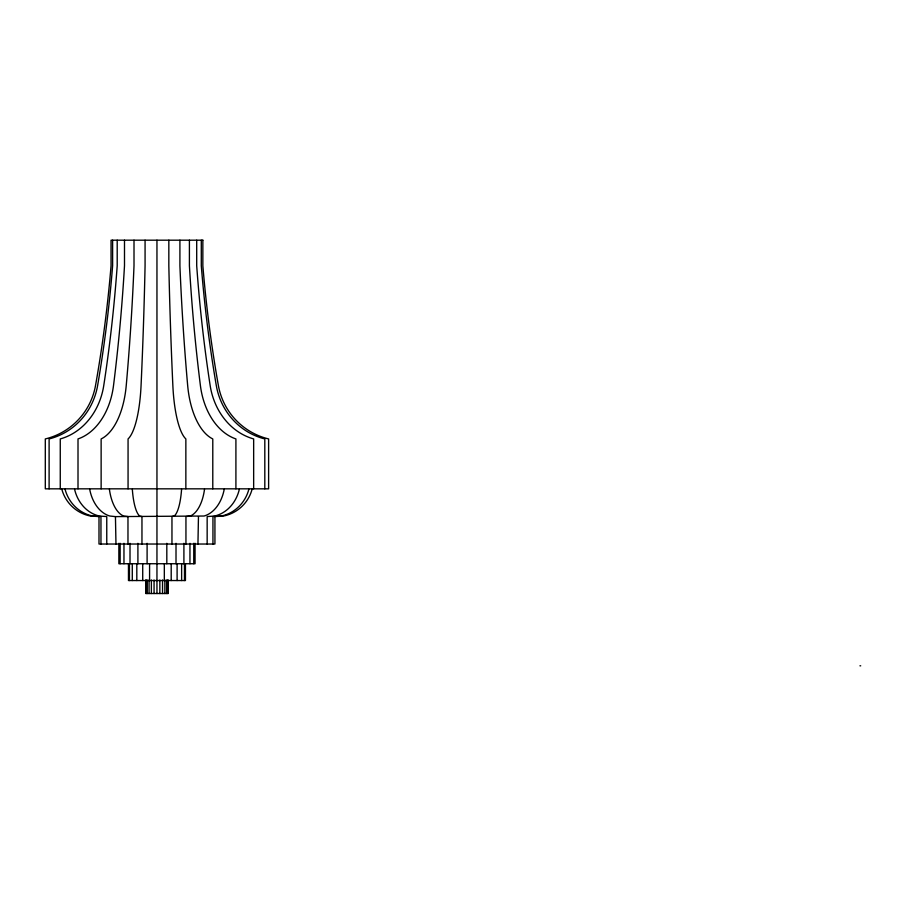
<?xml version="1.0" encoding="UTF-8"?>
<svg xmlns="http://www.w3.org/2000/svg" width="906" height="906" viewBox="0 0 906 906"><rect width="100%" height="100%" fill="white"/><g stroke="black" fill="none" stroke-linecap="round" stroke-linejoin="round"><path stroke-width="1.36" d="M89.694 489.274A37.123 26.251 -90 0 0 109.841 516.024L115.447 516.613L204.077 516.024A37.123 26.251 -90 0 0 224.224 489.274M115.447 516.613L115.968 544.03M859.953 665.808L860.7 665.808M198.459 516.613L197.95 544.03M264.812 488.832L264.812 438.934A67.021 64.734 90 0 1 216.296 385.514A1290.823 1246.837 -90 0 1 201.291 265.718L201.291 240.192M253.657 488.832L253.657 438.934A67.021 58.041 90 0 1 210.158 385.514A1290.823 1117.879 -90 0 1 196.704 265.718L196.704 240.192M235.911 488.832L235.911 438.934A67.021 47.395 90 0 1 200.396 385.514A1290.823 912.75 -90 0 1 189.411 265.718L189.411 240.192M212.944 544.03L212.944 516.567L221.313 516.024A37.123 35.855 -90 0 0 248.844 489.274M212.785 488.832L212.785 438.934A67.021 33.511 90 0 1 187.667 385.514A1290.823 645.412 -90 0 1 179.909 265.718L179.909 240.192M207.157 544.03L207.157 516.567L214.654 516.024A37.123 32.152 -90 0 0 239.343 489.274M195.062 543.306L195.062 563.736L118.856 563.736L118.856 543.306M193.759 543.306L193.759 563.736M189.954 543.306L189.954 563.736M185.855 488.832L185.855 438.934A67.021 17.35 -90 0 1 172.853 385.514A1290.823 334.088 -90 0 1 168.833 265.718L168.833 240.192M185.945 544.03L185.945 516.567L190.271 516.024A37.123 18.562 -90 0 0 204.518 489.274M185.447 563.645L185.447 580.542L128.471 580.542L128.471 563.645M184.473 563.645L184.473 580.542M183.907 543.306L183.907 563.736M181.63 563.645L181.63 580.542M177.1 563.645L177.1 580.542M176.013 543.306L176.013 563.736M171.959 544.03L171.959 516.567L174.201 516.024A37.123 9.604 -90 0 0 181.574 489.274M171.2 563.645L171.2 580.542M168.131 580.021L168.131 593.521L145.787 593.521L145.787 580.021M167.746 580.021L167.746 593.521M166.817 543.306L166.817 563.736M166.625 580.021L166.625 593.521M164.858 580.021L164.858 593.521M164.326 563.645L164.326 580.542M162.536 580.021L162.536 593.521M159.852 580.021L159.852 593.521M156.953 240.192L156.953 488.832M156.953 489.206L156.953 593.521M154.065 580.021L154.065 593.521M151.37 580.021L151.37 593.521M149.581 563.645L149.581 580.542M149.06 580.021L149.06 593.521M147.282 580.021L147.282 593.521M147.1 543.306L147.1 563.736M146.172 580.021L146.172 593.521M145.073 240.192L145.073 265.718A1290.823 334.088 -90 0 1 141.064 385.514A67.021 17.35 90 0 1 128.063 438.934L128.063 488.832M142.718 563.645L142.718 580.542M141.959 544.03L141.959 516.567L139.717 516.024A37.123 9.604 -90 0 1 132.333 489.274M137.905 543.306L137.905 563.736M136.817 563.645L136.817 580.542M134.009 240.192L134.009 265.718A1290.823 645.412 -90 0 1 126.24 385.514A67.021 33.511 90 0 1 101.132 438.934L101.132 488.832M132.287 563.645L132.287 580.542M130.011 543.306L130.011 563.736M129.445 563.645L129.445 580.542M127.973 544.03L127.973 516.567L123.646 516.024A37.123 18.562 -90 0 1 109.4 489.274M124.496 240.192L124.496 265.718A1290.823 912.75 -90 0 1 113.522 385.514A67.021 47.395 90 0 1 78.007 438.934L78.007 488.832M123.963 543.306L123.963 563.736M120.147 543.306L120.147 563.736M117.202 240.192L117.202 265.718A1290.823 1117.879 -90 0 1 103.76 385.514A67.021 58.041 90 0 1 60.26 438.934L60.26 488.832M112.616 240.192L112.616 265.718A1290.823 1246.837 -90 0 1 97.622 385.514A67.021 64.734 90 0 1 49.105 438.934L49.105 488.832M106.761 544.03L106.761 516.567L99.252 516.024A37.123 32.152 -90 0 1 74.575 489.274M100.962 544.03L100.962 516.567L92.605 516.024A37.123 35.855 -90 0 1 65.073 489.274M252.083 489.274A37.123 37.123 0 0 1 223.589 516.024L214.926 516.567L214.926 544.03L98.992 544.03L98.992 516.567L90.328 516.024A37.123 37.123 0 0 1 61.835 489.274M202.853 240.192L111.053 240.192L111.053 265.718A1290.823 1290.823 0 0 1 95.526 385.514A67.021 67.021 0 0 1 45.3 438.934L45.3 488.832L268.618 488.832L268.618 438.934A67.021 67.021 0 0 1 218.38 385.514A1290.823 1290.823 0 0 1 202.853 265.718L202.853 240.192"/></g></svg>
